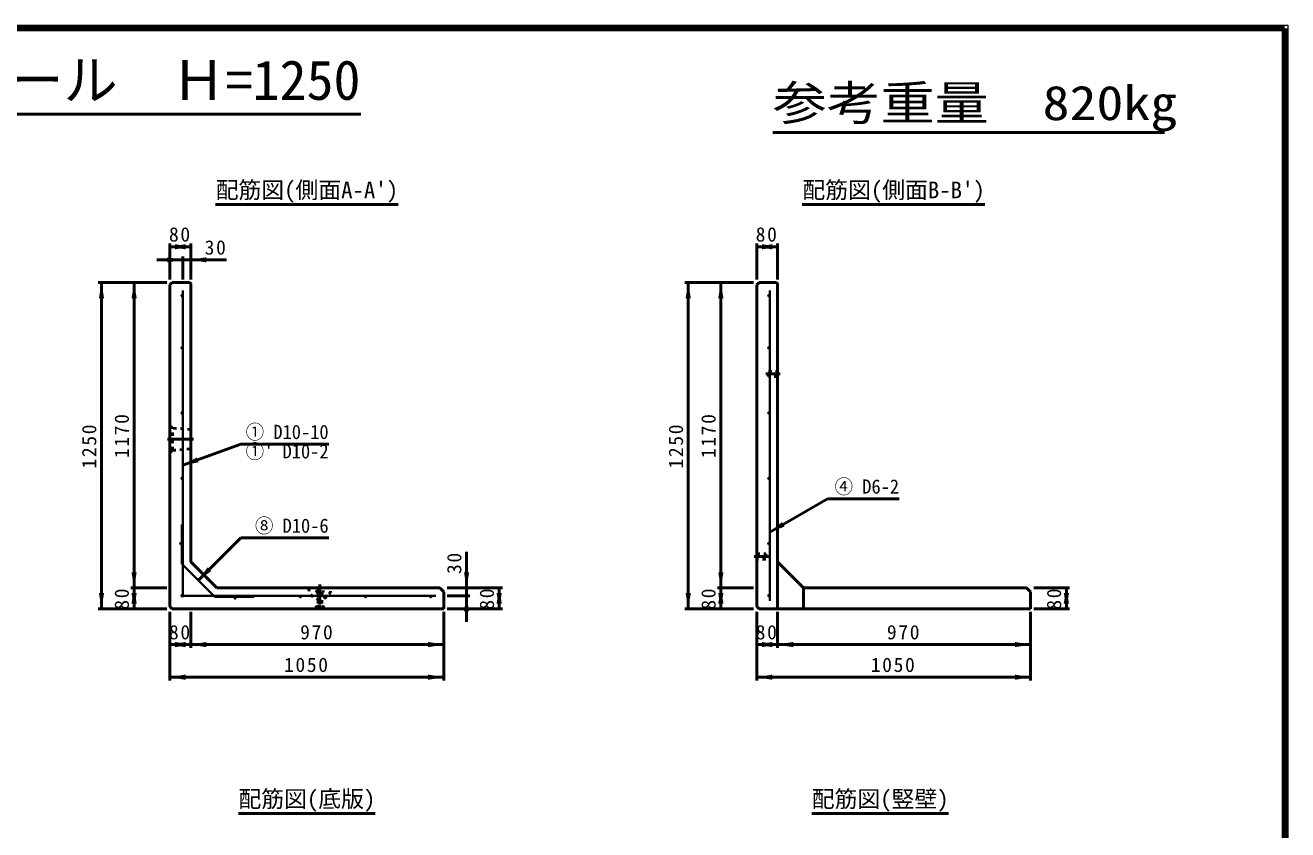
# Model space of a CAD drawing. Units: millimetres, scale not verified. Extents: x 100 to 4105, y 100 to 2870.
# Drawn here: x 2168 to 4105, y 1636 to 2870 of the extents above; entities that cross this region are included whole.
import ezdxf
from ezdxf.enums import TextEntityAlignment as Align

# ---------------------------------------------------------------- set-up
doc = ezdxf.new("R2010")
doc.units = ezdxf.units.MM
doc.header["$LTSCALE"] = 5
doc.linetypes.add('USER2', pattern=[13.4, 10, -1.2, 1, -1.2])
doc.linetypes.add('USER3', pattern=[2.2, 1, -1.2])
doc.layers.add('V-nasSTD', color=7, linetype='Continuous', lineweight=50)
doc.styles.add('ＭＳ ゴシック', font='')
doc.styles.get('ＭＳ ゴシック').set_extended_font_data('MS Gothic')

msp = doc.modelspace()

# ---------------------------------------------------------------- hatches: boundary and pattern name
at = {"layer": 'V-nasSTD'}
for points in [[(2414.431, 2530.327), (2414.431, 2526.327), (2390.431, 2530.327), (2414.431, 2534.327)], [(2398.431, 2530.327), (2398.431, 2534.327), (2422.431, 2530.327), (2398.431, 2526.327)], [(3314.431, 2530.327), (3314.431, 2526.327), (3290.431, 2530.327), (3314.431, 2534.327)], [(3298.431, 2530.327), (3298.431, 2534.327), (3322.431, 2530.327), (3298.431, 2526.327)], [(2386.431, 2510.327), (2386.431, 2514.327), (2410.431, 2510.327), (2386.431, 2506.327)], [(2446.431, 2510.327), (2446.431, 2506.327), (2422.431, 2510.327), (2446.431, 2514.327)], [(2285.431, 2451.327), (2281.431, 2451.327), (2285.431, 2475.327), (2289.431, 2451.327)], [(2335.431, 2451.327), (2331.431, 2451.327), (2335.431, 2475.327), (2339.431, 2451.327)], [(3185.431, 2451.327), (3181.431, 2451.327), (3185.431, 2475.327), (3189.431, 2451.327)], [(3235.431, 2451.327), (3231.431, 2451.327), (3235.431, 2475.327), (3239.431, 2451.327)], [(2432.984, 2203.536), (2434.352, 2199.777), (2410.431, 2195.327), (2431.616, 2207.295)], [(3331.216, 2104.728), (3333.216, 2101.264), (3310.431, 2092.728), (3329.216, 2108.192)], [(2450.916, 2035.813), (2453.745, 2032.984), (2433.946, 2018.842), (2448.088, 2038.641)], [(2335.431, 2031.327), (2339.431, 2031.327), (2335.431, 2007.327), (2331.431, 2031.327)], [(2845.431, 2031.327), (2849.431, 2031.327), (2845.431, 2007.327), (2841.431, 2031.327)], [(3235.431, 2031.327), (3239.431, 2031.327), (3235.431, 2007.327), (3231.431, 2031.327)], [(2285.431, 1999.327), (2289.431, 1999.327), (2285.431, 1975.327), (2281.431, 1999.327)], [(2335.431, 1983.327), (2331.431, 1983.327), (2335.431, 2007.327), (2339.431, 1983.327)], [(2335.431, 1999.327), (2339.431, 1999.327), (2335.431, 1975.327), (2331.431, 1999.327)], [(2845.431, 1971.327), (2841.431, 1971.327), (2845.431, 1995.327), (2849.431, 1971.327)], [(2895.431, 1983.327), (2891.431, 1983.327), (2895.431, 2007.327), (2899.431, 1983.327)], [(2895.431, 1999.327), (2899.431, 1999.327), (2895.431, 1975.327), (2891.431, 1999.327)], [(3185.431, 1999.327), (3189.431, 1999.327), (3185.431, 1975.327), (3181.431, 1999.327)], [(3235.431, 1983.327), (3231.431, 1983.327), (3235.431, 2007.327), (3239.431, 1983.327)], [(3235.431, 1999.327), (3239.431, 1999.327), (3235.431, 1975.327), (3231.431, 1999.327)], [(3765.431, 1983.327), (3761.431, 1983.327), (3765.431, 2007.327), (3769.431, 1983.327)], [(3765.431, 1999.327), (3769.431, 1999.327), (3765.431, 1975.327), (3761.431, 1999.327)], [(2414.431, 1920.327), (2414.431, 1916.327), (2390.431, 1920.327), (2414.431, 1924.327)], [(2398.431, 1920.327), (2398.431, 1924.327), (2422.431, 1920.327), (2398.431, 1916.327)], [(2446.431, 1920.327), (2446.431, 1916.327), (2422.431, 1920.327), (2446.431, 1924.327)], [(2786.431, 1920.327), (2786.431, 1924.327), (2810.431, 1920.327), (2786.431, 1916.327)], [(3314.431, 1920.327), (3314.431, 1916.327), (3290.431, 1920.327), (3314.431, 1924.327)], [(3298.431, 1920.327), (3298.431, 1924.327), (3322.431, 1920.327), (3298.431, 1916.327)], [(3346.431, 1920.327), (3346.431, 1916.327), (3322.431, 1920.327), (3346.431, 1924.327)], [(3686.431, 1920.327), (3686.431, 1924.327), (3710.431, 1920.327), (3686.431, 1916.327)], [(2414.431, 1870.327), (2414.431, 1866.327), (2390.431, 1870.327), (2414.431, 1874.327)], [(2786.431, 1870.327), (2786.431, 1874.327), (2810.431, 1870.327), (2786.431, 1866.327)], [(3314.431, 1870.327), (3314.431, 1866.327), (3290.431, 1870.327), (3314.431, 1874.327)], [(3686.431, 1870.327), (3686.431, 1874.327), (3710.431, 1870.327), (3686.431, 1866.327)]]:
    msp.add_hatch(color=256, dxfattribs=at).paths.add_polyline_path(points)

# ---------------------------------------------------------------- linework, layer by layer
at = {"layer": 'V-nasSTD', "lineweight": 100}
for p, q in [((4100, 2865), (105, 2865)), ((4100, 105), (4100, 2865))]:
    msp.add_line(p, q, dxfattribs=at)
at = {"layer": 'V-nasSTD'}
for p, q in [((1521.892, 2733.465), (2683.108, 2733.465)), ((3314.969, 2705.328), (3916.169, 2705.328)), ((2460.431, 2595.327), (2740.431, 2595.327)), ((3360.431, 2595.327), (3640.431, 2595.327)), ((2390.431, 2535.327), (2390.431, 2480.327)), ((2390.431, 2530.327), (2422.431, 2530.327)), ((2422.431, 2535.327), (2422.431, 2480.327)), ((3290.431, 2535.327), (3290.431, 2480.327)), ((3290.431, 2530.327), (3322.431, 2530.327)), ((3322.431, 2535.327), (3322.431, 2480.327)), ((2370.431, 2510.327), (2410.431, 2510.327)), ((2410.431, 2515.327), (2410.431, 2480.327)), ((2410.431, 2510.327), (2422.431, 2510.327)), ((2422.431, 2510.327), (2477.431, 2510.327)), ((2385.431, 2475.327), (2280.431, 2475.327)), ((2285.431, 2475.327), (2285.431, 1975.327)), ((2335.431, 2475.327), (2335.431, 2007.327)), ((2394.031, 2475.327), (2390.431, 2471.727)), ((2390.431, 2471.727), (2390.431, 1978.927)), ((2420.431, 2475.327), (2394.031, 2475.327)), ((2422.431, 2473.327), (2422.431, 2047.327)), ((3285.431, 2475.327), (3180.431, 2475.327)), ((3185.431, 2475.327), (3185.431, 1975.327)), ((3235.431, 2475.327), (3235.431, 2007.327)), ((3294.031, 2475.327), (3290.431, 2471.727)), ((3290.431, 2471.727), (3290.431, 1978.927)), ((3320.431, 2475.327), (3294.031, 2475.327)), ((3322.431, 2473.327), (3322.431, 1975.327)), ((2410.431, 2195.327), (2498.922, 2227.535)), ((2498.922, 2227.535), (2633.922, 2227.535)), ((3310.431, 2092.728), (3398.922, 2143.818)), ((3398.922, 2143.818), (3508.922, 2143.818)), ((2433.946, 2018.842), (2498.922, 2083.818)), ((2498.922, 2083.818), (2633.922, 2083.818)), ((2845.431, 2007.327), (2845.431, 2062.327)), ((2422.431, 2047.327), (2462.431, 2007.327)), ((3322.431, 2047.327), (3362.431, 2007.327)), ((2385.431, 2007.327), (2330.431, 2007.327)), ((2335.431, 2007.327), (2335.431, 1975.327)), ((2335.431, 2007.327), (2335.431, 1975.327)), ((2462.431, 2007.327), (2804.431, 2007.327)), ((2804.431, 2007.327), (2810.431, 2001.327)), ((2810.431, 1975.327), (2810.431, 2001.327)), ((2900.431, 2007.327), (2815.431, 2007.327)), ((2850.431, 1995.327), (2815.431, 1995.327)), ((2845.431, 2007.327), (2845.431, 1995.327)), ((2845.431, 1995.327), (2845.431, 1955.327)), ((2895.431, 2007.327), (2895.431, 1975.327)), ((3285.431, 2007.327), (3230.431, 2007.327)), ((3235.431, 2007.327), (3235.431, 1975.327)), ((3235.431, 2007.327), (3235.431, 1975.327)), ((3362.431, 2007.327), (3704.431, 2007.327)), ((3362.431, 1975.327), (3362.431, 2007.327)), ((3704.431, 2007.327), (3710.431, 2001.327)), ((3710.431, 1975.327), (3710.431, 2001.327)), ((3770.431, 2007.327), (3715.431, 2007.327)), ((3765.431, 2007.327), (3765.431, 1975.327)), ((2385.431, 1975.327), (2280.431, 1975.327)), ((2390.431, 1978.927), (2394.031, 1975.327)), ((2394.031, 1975.327), (2810.431, 1975.327)), ((2900.431, 1975.327), (2815.431, 1975.327)), ((3285.431, 1975.327), (3180.431, 1975.327)), ((3290.431, 1978.927), (3294.031, 1975.327)), ((3294.031, 1975.327), (3710.431, 1975.327)), ((3770.431, 1975.327), (3715.431, 1975.327)), ((2390.431, 1865.327), (2390.431, 1970.327)), ((2422.431, 1915.327), (2422.431, 1970.327)), ((2810.431, 1865.327), (2810.431, 1970.327)), ((3290.431, 1865.327), (3290.431, 1970.327)), ((3322.431, 1915.327), (3322.431, 1970.327)), ((3710.431, 1865.327), (3710.431, 1970.327)), ((2422.431, 1920.327), (2390.431, 1920.327)), ((2422.431, 1920.327), (2390.431, 1920.327)), ((2810.431, 1920.327), (2422.431, 1920.327)), ((3322.431, 1920.327), (3290.431, 1920.327)), ((3322.431, 1920.327), (3290.431, 1920.327)), ((3710.431, 1920.327), (3322.431, 1920.327)), ((2810.431, 1870.327), (2390.431, 1870.327)), ((3710.431, 1870.327), (3290.431, 1870.327)), ((2495.431, 1661.527), (2705.431, 1661.527)), ((3374.831, 1661.527), (3584.831, 1661.527))]:
    msp.add_line(p, q, dxfattribs=at)
at = {"layer": 'V-nasSTD', "lineweight": 35}
for p, q in [((2410.431, 2463.327), (2410.431, 1995.327)), ((3310.431, 2463.327), (3310.431, 1987.327)), ((2408.431, 2104.357), (2408.431, 2044.357)), ((2408.431, 2044.357), (2459.461, 1993.327)), ((2410.431, 1995.327), (2798.431, 1995.327)), ((2459.461, 1993.327), (2519.461, 1993.327))]:
    msp.add_line(p, q, dxfattribs=at)
at = {"layer": 'V-nasSTD', "linetype": 'USER2'}
for p, q in [((3304.431, 2335.327), (3326.431, 2335.327)), ((2426.431, 2235.327), (2386.431, 2235.327)), ((3308.431, 2055.327), (3286.431, 2055.327)), ((2620.431, 2012.327), (2620.431, 1982.327))]:
    msp.add_line(p, q, dxfattribs=at)
at = {"layer": 'V-nasSTD', "linetype": 'USER3'}
for p, q in [((3308.431, 2331.327), (3308.431, 2339.327)), ((3308.431, 2339.327), (3322.431, 2339.327)), ((3322.431, 2331.327), (3308.431, 2331.327)), ((2422.431, 2240.327), (2422.431, 2270.327)), ((2394.431, 2252.327), (2390.431, 2255.927)), ((2422.431, 2250.327), (2394.431, 2252.327)), ((2394.431, 2218.327), (2394.431, 2252.327)), ((2422.431, 2220.327), (2422.431, 2250.327)), ((2394.431, 2218.327), (2390.431, 2214.727)), ((2394.431, 2218.327), (2422.431, 2220.327)), ((3290.431, 2059.327), (3304.431, 2059.327)), ((3304.431, 2059.327), (3304.431, 2051.327)), ((3304.431, 2051.327), (3290.431, 2051.327)), ((2615.431, 2003.327), (2625.431, 2003.327)), ((2615.431, 2003.327), (2615.431, 2000.527)), ((2615.431, 2000.527), (2617.631, 1999.327)), ((2615.431, 2000.527), (2625.431, 2000.527)), ((2617.631, 1999.327), (2617.631, 1979.327)), ((2617.631, 1999.327), (2623.231, 1999.327)), ((2623.231, 1999.327), (2625.431, 2000.527)), ((2623.231, 1999.327), (2623.231, 1979.327)), ((2625.431, 2003.327), (2625.431, 2000.527)), ((2613.431, 1977.327), (2617.631, 1979.327)), ((2613.431, 1977.327), (2613.431, 1976.127)), ((2613.431, 1977.327), (2627.431, 1977.327)), ((2613.431, 1976.127), (2627.431, 1976.127)), ((2617.631, 1979.327), (2623.231, 1979.327)), ((2623.231, 1979.327), (2627.431, 1977.327)), ((2627.431, 1977.327), (2627.431, 1976.127))]:
    msp.add_line(p, q, dxfattribs=at)
at = {"layer": 'V-nasSTD', "lineweight": 13}
msp.add_lwpolyline([(100, 100), (100, 2870), (4105, 2870), (4105, 100)], close=True, dxfattribs=at)
at = {"layer": 'V-nasSTD', "lineweight": 35}
for centre in [(2409.231, 2455.327), (3309.231, 2455.327), (2409.231, 2375.327), (3309.231, 2375.327), (2409.231, 2275.327), (3309.231, 2275.327), (2409.231, 2175.327), (3309.231, 2175.327), (2407.231, 2075.327), (3309.231, 2075.327), (2409.231, 1995.327), (2590.431, 1994.127), (2690.431, 1994.127), (2790.431, 1994.127), (3309.231, 1995.327), (2490.431, 1992.127)]:
    msp.add_circle(centre, 1.2, dxfattribs=at)
at = {"layer": 'V-nasSTD'}
for centre in [(2420.431, 2473.327), (3320.431, 2473.327)]:
    msp.add_arc(centre, 2, 0, 90, dxfattribs=at)
at = {"layer": 'V-nasSTD', "linetype": 'USER3'}
msp.add_arc((2620.431, 2007.327), 17.2, 180, 0, dxfattribs=at)

# ---------------------------------------------------------------- texts
at = {"layer": 'V-nasSTD', "style": 'ＭＳ ゴシック'}
for s, height, p in [('1ｓｔタッチウォール  Ｈ=1250', 60.81, (2102.5, 2816.409)), ("配筋図(側面A-A')", 25.66, (2600.431, 2630.327)), ("配筋図(側面B-B')", 25.66, (3500.431, 2630.327)), ('配筋図(底版)', 25.66, (2600.431, 1696.527)), ('配筋図(竪壁)', 25.66, (3479.831, 1696.527))]:
    msp.add_text(s, height=height, dxfattribs=at).set_placement(p, align=Align.TOP_CENTER)
at = {"layer": 'V-nasSTD', "style": 'ＭＳ ゴシック', "width": 1.15}
msp.add_text('参考重量\u3000820kg', height=52.79, dxfattribs=at).set_placement((3314.969, 2777.328), align=Align.TOP_LEFT)
at = {"layer": 'V-nasSTD', "style": 'ＭＳ ゴシック', "width": 0.95}
for s, p in [('① D10-10', (2570.208, 2257.343)), ("①' D10-2", (2570.208, 2227.535)), ('④ D6-2', (3459.366, 2173.626)), ('⑧ D10-6', (2577.287, 2113.626))]:
    msp.add_text(s, height=21.85, dxfattribs=at).set_placement(p, align=Align.TOP_CENTER)
at = {"layer": 'V-nasSTD', "char_height": 21.99, "attachment_point": 2, "style": 'ＭＳ ゴシック'}
for s, insert in [('\\T1.17;80', (2406.431, 2560.327)), ('\\T1.17;80', (3306.431, 2560.327)), ('\\T1.17;30', (2461.181, 2540.327)), ('\\T1.17;80', (2406.431, 1950.327)), ('\\T1.17;970', (2616.431, 1950.327)), ('\\T1.17;80', (3306.431, 1950.327)), ('\\T1.17;970', (3516.431, 1950.327)), ('\\T1.17;1050', (2600.431, 1900.327)), ('\\T1.17;1050', (3500.431, 1900.327))]:
    msp.add_mtext(s, dxfattribs=dict(at, insert=insert))
at = {"layer": 'V-nasSTD', "char_height": 21.99, "attachment_point": 2, "rotation": 90, "style": 'ＭＳ ゴシック'}
for s, insert in [('\\T1.17;1170', (2305.431, 2241.327)), ('\\T1.17;1170', (3205.431, 2241.327)), ('\\T1.17;1250', (2255.431, 2225.327)), ('\\T1.17;1250', (3155.431, 2225.327)), ('\\T1.17;30', (2815.431, 2046.077)), ('\\T1.17;80', (2305.431, 1991.327)), ('\\T1.17;80', (2865.431, 1991.327)), ('\\T1.17;80', (3205.431, 1991.327)), ('\\T1.17;80', (3735.431, 1991.327))]:
    msp.add_mtext(s, dxfattribs=dict(at, insert=insert))

doc.saveas('drawing.dxf')
